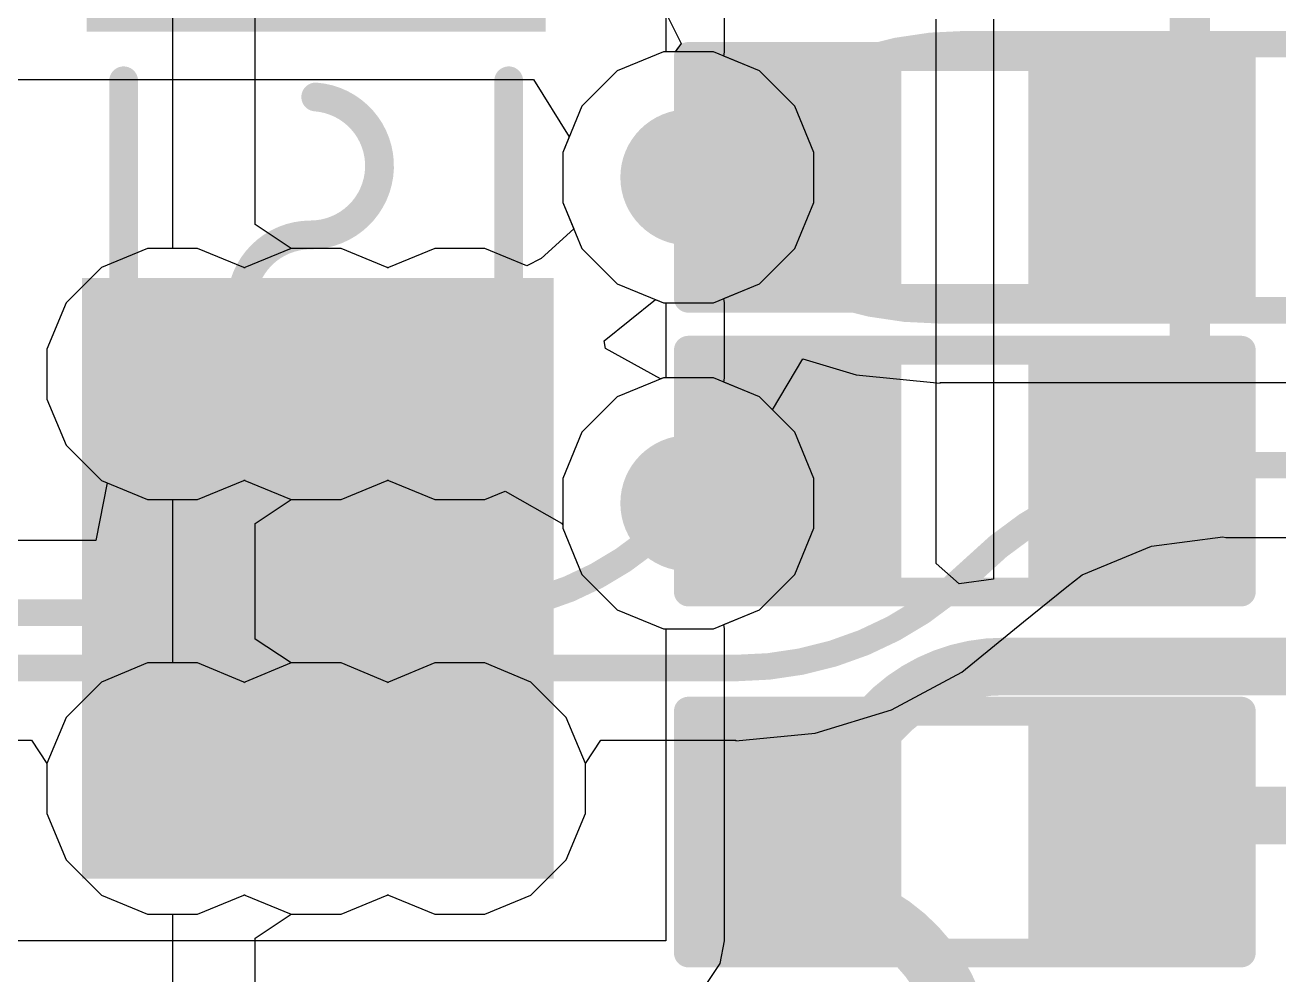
# Model space of a CAD drawing. Header units: inches. Extents: x -0.01 to 2.44, y -0.01 to 2.26.
# Drawn here: x 0.7094 to 0.9271, y 1.3629 to 1.5279 of the extents above; entities that cross this region are included whole.
import ezdxf

# ---------------------------------------------------------------- set-up
doc = ezdxf.new("R2010")
doc.units = ezdxf.units.IN
doc.header["$MEASUREMENT"] = 0
for name, color, linetype in [('Bottom Layer', 5, 'Continuous'), ('GROUND', 16, 'Continuous'), ('POWER', 76, 'Continuous'), ('SIGNAL1', 90, 'Continuous'), ('SIGNAL2', 156, 'Continuous'), ('Top Layer', 1, 'Continuous'), ('Top Overlay', 2, 'Continuous'), ('Top Paste', 8, 'Continuous'), ('Top Solder', 216, 'Continuous'), ('Via Holes', 16, 'Continuous')]:
    doc.layers.add(name, color=color, linetype=linetype)

# ---------------------------------------------------------------- blocks, each defined once
blk = doc.blocks.new('R___0603_17')
at = {"layer": 'Top Layer'}
for points in [[(-0.015, 0.0175), (-0.015, -0.0175), (-0.045, -0.0175), (-0.045, 0.0175)], [(0.045, 0.0175), (0.045, -0.0175), (0.015, -0.0175), (0.015, 0.0175)]]:
    blk.add_hatch(color=1, dxfattribs=at).paths.add_polyline_path(points)
at = {"layer": 'Top Paste'}
for points in [[(-0.015, 0.0175), (-0.015, -0.0175), (-0.045, -0.0175), (-0.045, 0.0175)], [(0.045, 0.0175), (0.045, -0.0175), (0.015, -0.0175), (0.015, 0.0175)]]:
    blk.add_hatch(color=8, dxfattribs=at).paths.add_polyline_path(points)
at = {"layer": 'Top Solder'}
for points in [[(-0.011, 0.0215), (-0.011, -0.0215), (-0.049, -0.0215), (-0.049, 0.0215)], [(0.049, 0.0215), (0.049, -0.0215), (0.011, -0.0215), (0.011, 0.0215)]]:
    blk.add_hatch(color=216, dxfattribs=at).paths.add_polyline_path(points)
at = {"layer": 'Top Overlay'}
for points in [[(-0.048, 0.021, 0.005, 0.005, 0), (-0.048, -0.021, 0.005, 0.005, 0)], [(-0.048, 0.021, 0.005, 0.005, 0), (0.048, 0.021, 0.005, 0.005, 0)], [(0.048, -0.021, 0.005, 0.005, 0), (0.048, 0.021, 0.005, 0.005, 0)], [(-0.048, -0.021, 0.005, 0.005, 0), (0.048, -0.021, 0.005, 0.005, 0)]]:
    blk.add_lwpolyline(points, format="xyseb", dxfattribs=at)
for points in [[(-0.04925, 0.021, 0.0025, 0.0025, 1), (-0.04675, 0.021, 0.0025, 0.0025, 1)], [(-0.04925, 0.021, 0.0025, 0.0025, 1), (-0.04675, 0.021, 0.0025, 0.0025, 1)], [(0.04675, 0.021, 0.0025, 0.0025, 1), (0.04925, 0.021, 0.0025, 0.0025, 1)], [(0.04675, 0.021, 0.0025, 0.0025, 1), (0.04925, 0.021, 0.0025, 0.0025, 1)], [(-0.04925, -0.021, 0.0025, 0.0025, 1), (-0.04675, -0.021, 0.0025, 0.0025, 1)], [(-0.04925, -0.021, 0.0025, 0.0025, 1), (-0.04675, -0.021, 0.0025, 0.0025, 1)], [(0.04675, -0.021, 0.0025, 0.0025, 1), (0.04925, -0.021, 0.0025, 0.0025, 1)], [(0.04675, -0.021, 0.0025, 0.0025, 1), (0.04925, -0.021, 0.0025, 0.0025, 1)]]:
    blk.add_lwpolyline(points, format="xyseb", close=True, dxfattribs=at)
blk = doc.blocks.new('R___0603_59')
at = {"layer": 'Top Layer'}
for points in [[(-0.015, 0.0175), (-0.015, -0.0175), (-0.045, -0.0175), (-0.045, 0.0175)], [(0.045, 0.0175), (0.045, -0.0175), (0.015, -0.0175), (0.015, 0.0175)]]:
    blk.add_hatch(color=1, dxfattribs=at).paths.add_polyline_path(points)
at = {"layer": 'Top Paste'}
for points in [[(-0.015, 0.0175), (-0.015, -0.0175), (-0.045, -0.0175), (-0.045, 0.0175)], [(0.045, 0.0175), (0.045, -0.0175), (0.015, -0.0175), (0.015, 0.0175)]]:
    blk.add_hatch(color=8, dxfattribs=at).paths.add_polyline_path(points)
at = {"layer": 'Top Solder'}
for points in [[(-0.011, 0.0215), (-0.011, -0.0215), (-0.049, -0.0215), (-0.049, 0.0215)], [(0.049, 0.0215), (0.049, -0.0215), (0.011, -0.0215), (0.011, 0.0215)]]:
    blk.add_hatch(color=216, dxfattribs=at).paths.add_polyline_path(points)
at = {"layer": 'Top Overlay'}
for points in [[(0.048, 0.021, 0.005, 0.005, 0), (-0.048, 0.021, 0.005, 0.005, 0)], [(-0.048, 0.021, 0.005, 0.005, 0), (-0.048, -0.021, 0.005, 0.005, 0)], [(0.048, 0.021, 0.005, 0.005, 0), (0.048, -0.021, 0.005, 0.005, 0)], [(0.048, -0.021, 0.005, 0.005, 0), (-0.048, -0.021, 0.005, 0.005, 0)]]:
    blk.add_lwpolyline(points, format="xyseb", dxfattribs=at)
for points in [[(-0.04925, 0.021, 0.0025, 0.0025, 1), (-0.04675, 0.021, 0.0025, 0.0025, 1)], [(-0.04925, 0.021, 0.0025, 0.0025, 1), (-0.04675, 0.021, 0.0025, 0.0025, 1)], [(0.04675, 0.021, 0.0025, 0.0025, 1), (0.04925, 0.021, 0.0025, 0.0025, 1)], [(0.04675, 0.021, 0.0025, 0.0025, 1), (0.04925, 0.021, 0.0025, 0.0025, 1)], [(-0.04925, -0.021, 0.0025, 0.0025, 1), (-0.04675, -0.021, 0.0025, 0.0025, 1)], [(-0.04925, -0.021, 0.0025, 0.0025, 1), (-0.04675, -0.021, 0.0025, 0.0025, 1)], [(0.04675, -0.021, 0.0025, 0.0025, 1), (0.04925, -0.021, 0.0025, 0.0025, 1)], [(0.04675, -0.021, 0.0025, 0.0025, 1), (0.04925, -0.021, 0.0025, 0.0025, 1)]]:
    blk.add_lwpolyline(points, format="xyseb", close=True, dxfattribs=at)
blk = doc.blocks.new('R___0603_60')
at = {"layer": 'Top Layer'}
for points in [[(-0.015, 0.0175), (-0.015, -0.0175), (-0.045, -0.0175), (-0.045, 0.0175)], [(0.045, 0.0175), (0.045, -0.0175), (0.015, -0.0175), (0.015, 0.0175)]]:
    blk.add_hatch(color=1, dxfattribs=at).paths.add_polyline_path(points)
at = {"layer": 'Top Paste'}
for points in [[(-0.015, 0.0175), (-0.015, -0.0175), (-0.045, -0.0175), (-0.045, 0.0175)], [(0.045, 0.0175), (0.045, -0.0175), (0.015, -0.0175), (0.015, 0.0175)]]:
    blk.add_hatch(color=8, dxfattribs=at).paths.add_polyline_path(points)
at = {"layer": 'Top Solder'}
for points in [[(-0.011, 0.0215), (-0.011, -0.0215), (-0.049, -0.0215), (-0.049, 0.0215)], [(0.049, 0.0215), (0.049, -0.0215), (0.011, -0.0215), (0.011, 0.0215)]]:
    blk.add_hatch(color=216, dxfattribs=at).paths.add_polyline_path(points)
at = {"layer": 'Top Overlay'}
for points in [[(0.048, 0.021, 0.005, 0.005, 0), (-0.048, 0.021, 0.005, 0.005, 0)], [(-0.048, 0.021, 0.005, 0.005, 0), (-0.048, -0.021, 0.005, 0.005, 0)], [(0.048, 0.021, 0.005, 0.005, 0), (0.048, -0.021, 0.005, 0.005, 0)], [(0.048, -0.021, 0.005, 0.005, 0), (-0.048, -0.021, 0.005, 0.005, 0)]]:
    blk.add_lwpolyline(points, format="xyseb", dxfattribs=at)
for points in [[(-0.04925, 0.021, 0.0025, 0.0025, 1), (-0.04675, 0.021, 0.0025, 0.0025, 1)], [(-0.04925, 0.021, 0.0025, 0.0025, 1), (-0.04675, 0.021, 0.0025, 0.0025, 1)], [(0.04675, 0.021, 0.0025, 0.0025, 1), (0.04925, 0.021, 0.0025, 0.0025, 1)], [(0.04675, 0.021, 0.0025, 0.0025, 1), (0.04925, 0.021, 0.0025, 0.0025, 1)], [(-0.04925, -0.021, 0.0025, 0.0025, 1), (-0.04675, -0.021, 0.0025, 0.0025, 1)], [(-0.04925, -0.021, 0.0025, 0.0025, 1), (-0.04675, -0.021, 0.0025, 0.0025, 1)], [(0.04675, -0.021, 0.0025, 0.0025, 1), (0.04925, -0.021, 0.0025, 0.0025, 1)], [(0.04675, -0.021, 0.0025, 0.0025, 1), (0.04925, -0.021, 0.0025, 0.0025, 1)]]:
    blk.add_lwpolyline(points, format="xyseb", close=True, dxfattribs=at)
blk = doc.blocks.new('F____1206__3216_M_______87')
at = {"layer": 'Top Layer'}
for points in [[(-0.08102, 0.03583), (-0.03929, 0.03583), (-0.03929, -0.03583), (-0.08102, -0.03583)], [(0.03929, 0.03583), (0.08102, 0.03583), (0.08102, -0.03583), (0.03929, -0.03583)]]:
    blk.add_hatch(color=1, dxfattribs=at).paths.add_polyline_path(points)
at = {"layer": 'Top Paste'}
for points in [[(-0.08102, 0.03583), (-0.03929, 0.03583), (-0.03929, -0.03583), (-0.08102, -0.03583)], [(0.03929, 0.03583), (0.08102, 0.03583), (0.08102, -0.03583), (0.03929, -0.03583)]]:
    blk.add_hatch(color=8, dxfattribs=at).paths.add_polyline_path(points)
at = {"layer": 'Top Solder'}
for points in [[(-0.08502, 0.03983), (-0.03529, 0.03983), (-0.03529, -0.03983), (-0.08502, -0.03983)], [(0.03529, 0.03983), (0.08502, 0.03983), (0.08502, -0.03983), (0.03529, -0.03983)]]:
    blk.add_hatch(color=216, dxfattribs=at).paths.add_polyline_path(points)
at = {"layer": 'Top Overlay'}
for points in [[(0.02677, 0.03343, 0.005, 0.005, 0), (-0.02677, 0.03343, 0.005, 0.005, 0)], [(-0.02396, -0.00008, 0.005, 0.005, -0.962331), (0, -0.001, 0.005, 0.005, 0)], [(0.024, -0.001, 0.005, 0.005, -1), (0, -0.001, 0.005, 0.005, 0)], [(0.02677, -0.03343, 0.005, 0.005, 0), (-0.02677, -0.03343, 0.005, 0.005, 0)]]:
    blk.add_lwpolyline(points, format="xyseb", dxfattribs=at)
for points in [[(-0.02802, 0.03343, 0.0025, 0.0025, 1), (-0.02552, 0.03343, 0.0025, 0.0025, 1)], [(0.02552, 0.03343, 0.0025, 0.0025, 1), (0.02802, 0.03343, 0.0025, 0.0025, 1)], [(-0.02521, -0.00008, 0.0025, 0.0025, 1), (-0.02271, -0.00008, 0.0025, 0.0025, 1)], [(-0.00125, -0.001, 0.0025, 0.0025, 1), (0.00125, -0.001, 0.0025, 0.0025, 1)], [(-0.00125, -0.001, 0.0025, 0.0025, 1), (0.00125, -0.001, 0.0025, 0.0025, 1)], [(0.02275, -0.001, 0.0025, 0.0025, 1), (0.02525, -0.001, 0.0025, 0.0025, 1)], [(-0.02802, -0.03343, 0.0025, 0.0025, 1), (-0.02552, -0.03343, 0.0025, 0.0025, 1)], [(0.02552, -0.03343, 0.0025, 0.0025, 1), (0.02802, -0.03343, 0.0025, 0.0025, 1)]]:
    blk.add_lwpolyline(points, format="xyseb", close=True, dxfattribs=at)

msp = doc.modelspace()

# ---------------------------------------------------------------- hatches: boundary and pattern name
at = {"layer": 'Bottom Layer'}
h = msp.add_hatch(color=5, dxfattribs=at)
edge = h.paths.add_edge_path()
edge.add_arc((0.82456, 1.50148), 0.01181, 0, 360)
h = msp.add_hatch(color=5, dxfattribs=at)
edge = h.paths.add_edge_path()
edge.add_arc((0.735, 1.46732), 0.01181, 0, 360)
h = msp.add_hatch(color=5, dxfattribs=at)
edge = h.paths.add_edge_path()
edge.add_arc((0.75994, 1.46732), 0.01181, 0, 360)
h = msp.add_hatch(color=5, dxfattribs=at)
edge = h.paths.add_edge_path()
edge.add_arc((0.78487, 1.46732), 0.01181, 0, 360)
h = msp.add_hatch(color=5, dxfattribs=at)
edge = h.paths.add_edge_path()
edge.add_arc((0.82456, 1.44487), 0.01181, 0, 360)
h = msp.add_hatch(color=5, dxfattribs=at)
edge = h.paths.add_edge_path()
edge.add_arc((0.735, 1.39532), 0.01181, 0, 360)
h = msp.add_hatch(color=5, dxfattribs=at)
edge = h.paths.add_edge_path()
edge.add_arc((0.75994, 1.39532), 0.01181, 0, 360)
h = msp.add_hatch(color=5, dxfattribs=at)
edge = h.paths.add_edge_path()
edge.add_arc((0.78487, 1.39532), 0.01181, 0, 360)
at = {"layer": 'GROUND'}
h = msp.add_hatch(color=16, dxfattribs=at)
edge = h.paths.add_edge_path()
edge.add_arc((0.82456, 1.50148), 0.01181, 0, 360)
h = msp.add_hatch(color=16, dxfattribs=at)
edge = h.paths.add_edge_path()
edge.add_arc((0.735, 1.46732), 0.01181, 0, 360)
h = msp.add_hatch(color=16, dxfattribs=at)
edge = h.paths.add_edge_path()
edge.add_arc((0.75994, 1.46732), 0.01181, 0, 360)
h = msp.add_hatch(color=16, dxfattribs=at)
edge = h.paths.add_edge_path()
edge.add_arc((0.78487, 1.46732), 0.01181, 0, 360)
h = msp.add_hatch(color=16, dxfattribs=at)
edge = h.paths.add_edge_path()
edge.add_arc((0.82456, 1.44487), 0.01181, 0, 360)
h = msp.add_hatch(color=16, dxfattribs=at)
edge = h.paths.add_edge_path()
edge.add_arc((0.735, 1.39532), 0.01181, 0, 360)
h = msp.add_hatch(color=16, dxfattribs=at)
edge = h.paths.add_edge_path()
edge.add_arc((0.75994, 1.39532), 0.01181, 0, 360)
h = msp.add_hatch(color=16, dxfattribs=at)
edge = h.paths.add_edge_path()
edge.add_arc((0.78487, 1.39532), 0.01181, 0, 360)
at = {"layer": 'POWER'}
h = msp.add_hatch(color=76, dxfattribs=at)
edge = h.paths.add_edge_path()
edge.add_arc((0.82456, 1.50148), 0.01181, 0, 360)
h = msp.add_hatch(color=76, dxfattribs=at)
edge = h.paths.add_edge_path()
edge.add_arc((0.735, 1.46732), 0.01181, 0, 360)
h = msp.add_hatch(color=76, dxfattribs=at)
edge = h.paths.add_edge_path()
edge.add_arc((0.75994, 1.46732), 0.01181, 0, 360)
h = msp.add_hatch(color=76, dxfattribs=at)
edge = h.paths.add_edge_path()
edge.add_arc((0.78487, 1.46732), 0.01181, 0, 360)
h = msp.add_hatch(color=76, dxfattribs=at)
edge = h.paths.add_edge_path()
edge.add_arc((0.82456, 1.44487), 0.01181, 0, 360)
h = msp.add_hatch(color=76, dxfattribs=at)
edge = h.paths.add_edge_path()
edge.add_arc((0.735, 1.39532), 0.01181, 0, 360)
h = msp.add_hatch(color=76, dxfattribs=at)
edge = h.paths.add_edge_path()
edge.add_arc((0.75994, 1.39532), 0.01181, 0, 360)
h = msp.add_hatch(color=76, dxfattribs=at)
edge = h.paths.add_edge_path()
edge.add_arc((0.78487, 1.39532), 0.01181, 0, 360)
at = {"layer": 'SIGNAL1'}
h = msp.add_hatch(color=90, dxfattribs=at)
edge = h.paths.add_edge_path()
edge.add_arc((0.82456, 1.50148), 0.01181, 0, 360)
h = msp.add_hatch(color=90, dxfattribs=at)
edge = h.paths.add_edge_path()
edge.add_arc((0.735, 1.46732), 0.01181, 0, 360)
h = msp.add_hatch(color=90, dxfattribs=at)
edge = h.paths.add_edge_path()
edge.add_arc((0.75994, 1.46732), 0.01181, 0, 360)
h = msp.add_hatch(color=90, dxfattribs=at)
edge = h.paths.add_edge_path()
edge.add_arc((0.78487, 1.46732), 0.01181, 0, 360)
h = msp.add_hatch(color=90, dxfattribs=at)
edge = h.paths.add_edge_path()
edge.add_arc((0.82456, 1.44487), 0.01181, 0, 360)
h = msp.add_hatch(color=90, dxfattribs=at)
edge = h.paths.add_edge_path()
edge.add_arc((0.735, 1.39532), 0.01181, 0, 360)
h = msp.add_hatch(color=90, dxfattribs=at)
edge = h.paths.add_edge_path()
edge.add_arc((0.75994, 1.39532), 0.01181, 0, 360)
h = msp.add_hatch(color=90, dxfattribs=at)
edge = h.paths.add_edge_path()
edge.add_arc((0.78487, 1.39532), 0.01181, 0, 360)
at = {"layer": 'SIGNAL2'}
h = msp.add_hatch(color=156, dxfattribs=at)
edge = h.paths.add_edge_path()
edge.add_arc((0.82456, 1.50148), 0.01181, 0, 360)
h = msp.add_hatch(color=156, dxfattribs=at)
edge = h.paths.add_edge_path()
edge.add_arc((0.735, 1.46732), 0.01181, 0, 360)
h = msp.add_hatch(color=156, dxfattribs=at)
edge = h.paths.add_edge_path()
edge.add_arc((0.75994, 1.46732), 0.01181, 0, 360)
h = msp.add_hatch(color=156, dxfattribs=at)
edge = h.paths.add_edge_path()
edge.add_arc((0.78487, 1.46732), 0.01181, 0, 360)
h = msp.add_hatch(color=156, dxfattribs=at)
edge = h.paths.add_edge_path()
edge.add_arc((0.82456, 1.44487), 0.01181, 0, 360)
h = msp.add_hatch(color=156, dxfattribs=at)
edge = h.paths.add_edge_path()
edge.add_arc((0.735, 1.39532), 0.01181, 0, 360)
h = msp.add_hatch(color=156, dxfattribs=at)
edge = h.paths.add_edge_path()
edge.add_arc((0.75994, 1.39532), 0.01181, 0, 360)
h = msp.add_hatch(color=156, dxfattribs=at)
edge = h.paths.add_edge_path()
edge.add_arc((0.78487, 1.39532), 0.01181, 0, 360)
at = {"layer": 'Top Layer'}
h = msp.add_hatch(color=1, dxfattribs=at)
edge = h.paths.add_edge_path()
edge.add_arc((0.82456, 1.50148), 0.01181, 0, 360)
msp.add_hatch(color=1, dxfattribs=at).paths.add_polyline_path([(0.71926, 1.37969), (0.80119, 1.37969), (0.80119, 1.48398), (0.71926, 1.48398)])
h = msp.add_hatch(color=1, dxfattribs=at)
edge = h.paths.add_edge_path()
edge.add_arc((0.735, 1.46732), 0.01181, 0, 360)
h = msp.add_hatch(color=1, dxfattribs=at)
edge = h.paths.add_edge_path()
edge.add_arc((0.75994, 1.46732), 0.01181, 0, 360)
h = msp.add_hatch(color=1, dxfattribs=at)
edge = h.paths.add_edge_path()
edge.add_arc((0.78487, 1.46732), 0.01181, 0, 360)
h = msp.add_hatch(color=1, dxfattribs=at)
edge = h.paths.add_edge_path()
edge.add_arc((0.82456, 1.44487), 0.01181, 0, 360)
h = msp.add_hatch(color=1, dxfattribs=at)
edge = h.paths.add_edge_path()
edge.add_arc((0.735, 1.39532), 0.01181, 0, 360)
h = msp.add_hatch(color=1, dxfattribs=at)
edge = h.paths.add_edge_path()
edge.add_arc((0.75994, 1.39532), 0.01181, 0, 360)
h = msp.add_hatch(color=1, dxfattribs=at)
edge = h.paths.add_edge_path()
edge.add_arc((0.78487, 1.39532), 0.01181, 0, 360)
at = {"layer": 'Via Holes'}
h = msp.add_hatch(color=7, dxfattribs=at)
edge = h.paths.add_edge_path()
edge.add_arc((0.82456, 1.50148), 0.00591, 0, 360)
h = msp.add_hatch(color=7, dxfattribs=at)
edge = h.paths.add_edge_path()
edge.add_arc((0.735, 1.46732), 0.00591, 0, 360)
h = msp.add_hatch(color=7, dxfattribs=at)
edge = h.paths.add_edge_path()
edge.add_arc((0.75994, 1.46732), 0.00591, 0, 360)
h = msp.add_hatch(color=7, dxfattribs=at)
edge = h.paths.add_edge_path()
edge.add_arc((0.78487, 1.46732), 0.00591, 0, 360)
h = msp.add_hatch(color=7, dxfattribs=at)
edge = h.paths.add_edge_path()
edge.add_arc((0.82456, 1.44487), 0.00591, 0, 360)
h = msp.add_hatch(color=7, dxfattribs=at)
edge = h.paths.add_edge_path()
edge.add_arc((0.735, 1.39532), 0.00591, 0, 360)
h = msp.add_hatch(color=7, dxfattribs=at)
edge = h.paths.add_edge_path()
edge.add_arc((0.75994, 1.39532), 0.00591, 0, 360)
h = msp.add_hatch(color=7, dxfattribs=at)
edge = h.paths.add_edge_path()
edge.add_arc((0.78487, 1.39532), 0.00591, 0, 360)

# ---------------------------------------------------------------- linework, layer by layer
at = {"layer": 'Bottom Layer'}
for p, q in [((0.82066, 1.57782), (0.82066, 1.52329)), ((0.83085, 1.52329), (0.83085, 1.57782)), ((0.82022, 1.52329), (0.8122, 1.51997)), ((0.82066, 1.52329), (0.82022, 1.52329)), ((0.8307, 1.52254), (0.83085, 1.52329)), ((0.83691, 1.51997), (0.8307, 1.52254)), ((0.8122, 1.51997), (0.80607, 1.51383)), ((0.84305, 1.51383), (0.83691, 1.51997)), ((0.80607, 1.51383), (0.80275, 1.50582)), ((0.84637, 1.50582), (0.84305, 1.51383)), ((0.80275, 1.50582), (0.80275, 1.49714)), ((0.84637, 1.49714), (0.84637, 1.50582)), ((0.80275, 1.49714), (0.80607, 1.48912)), ((0.84305, 1.48912), (0.84637, 1.49714)), ((0.80607, 1.48912), (0.8122, 1.48299)), ((0.83691, 1.48299), (0.84305, 1.48912)), ((0.8122, 1.48299), (0.82022, 1.47967)), ((0.8307, 1.48041), (0.83691, 1.48299)), ((0.83085, 1.47967), (0.8307, 1.48041)), ((0.82022, 1.47967), (0.82066, 1.47967)), ((0.82066, 1.47967), (0.82066, 1.46668)), ((0.83085, 1.46668), (0.83085, 1.47967)), ((0.82022, 1.46668), (0.8122, 1.46336)), ((0.82066, 1.46668), (0.82022, 1.46668)), ((0.8307, 1.46593), (0.83085, 1.46668)), ((0.83691, 1.46336), (0.8307, 1.46593)), ((0.8122, 1.46336), (0.80607, 1.45722)), ((0.84305, 1.45722), (0.83691, 1.46336)), ((0.80607, 1.45722), (0.80275, 1.4492)), ((0.84637, 1.4492), (0.84305, 1.45722)), ((0.80275, 1.4492), (0.80275, 1.44053)), ((0.84637, 1.44053), (0.84637, 1.4492)), ((0.80275, 1.44053), (0.80607, 1.43251)), ((0.84305, 1.43251), (0.84637, 1.44053)), ((0.80607, 1.43251), (0.8122, 1.42638)), ((0.83691, 1.42638), (0.84305, 1.43251)), ((0.8122, 1.42638), (0.82022, 1.42305)), ((0.8307, 1.4238), (0.83691, 1.42638)), ((0.83085, 1.42305), (0.8307, 1.4238)), ((0.82022, 1.42305), (0.82066, 1.42305)), ((0.82066, 1.42305), (0.82066, 1.36884)), ((0.83085, 1.36884), (0.83085, 1.42305)), ((0.82066, 1.36884), (0.68075, 1.36884)), ((0.83008, 1.36494), (0.83085, 1.36884)), ((0.82787, 1.36163), (0.83008, 1.36494))]:
    msp.add_line(p, q, dxfattribs=at)
at = {"layer": 'GROUND'}
for p, q in [((0.82022, 1.52329), (0.8122, 1.51997)), ((0.8289, 1.52329), (0.82022, 1.52329)), ((0.83691, 1.51997), (0.8289, 1.52329)), ((0.8122, 1.51997), (0.80607, 1.51383)), ((0.84305, 1.51383), (0.83691, 1.51997)), ((0.80607, 1.51383), (0.80275, 1.50582)), ((0.84637, 1.50582), (0.84305, 1.51383)), ((0.80275, 1.50582), (0.80275, 1.49714)), ((0.84637, 1.49714), (0.84637, 1.50582)), ((0.80275, 1.49714), (0.80466, 1.49253)), ((0.84305, 1.48912), (0.84637, 1.49714)), ((0.80466, 1.49253), (0.79898, 1.48739)), ((0.73066, 1.48913), (0.72265, 1.48581)), ((0.73934, 1.48913), (0.73066, 1.48913)), ((0.74735, 1.48581), (0.73934, 1.48913)), ((0.7556, 1.48913), (0.74758, 1.48581)), ((0.76428, 1.48913), (0.7556, 1.48913)), ((0.77229, 1.48581), (0.76428, 1.48913)), ((0.78054, 1.48913), (0.77252, 1.48581)), ((0.78921, 1.48913), (0.78054, 1.48913)), ((0.79649, 1.48612), (0.78921, 1.48913)), ((0.83691, 1.48299), (0.84305, 1.48912)), ((0.79898, 1.48739), (0.79649, 1.48612)), ((0.72265, 1.48581), (0.71651, 1.47968)), ((0.74747, 1.4857), (0.74735, 1.48581)), ((0.74758, 1.48581), (0.74747, 1.4857)), ((0.77241, 1.4857), (0.77229, 1.48581)), ((0.77252, 1.48581), (0.77241, 1.4857)), ((0.8289, 1.47967), (0.83691, 1.48299)), ((0.71651, 1.47968), (0.71319, 1.47166)), ((0.80995, 1.4731), (0.81884, 1.48024)), ((0.81884, 1.48024), (0.82022, 1.47967)), ((0.82022, 1.47967), (0.8289, 1.47967)), ((0.71319, 1.47166), (0.71319, 1.46298)), ((0.81018, 1.47178), (0.80995, 1.4731)), ((0.81974, 1.46648), (0.81018, 1.47178)), ((0.82022, 1.46668), (0.81974, 1.46648)), ((0.8289, 1.46668), (0.82022, 1.46668)), ((0.83691, 1.46336), (0.8289, 1.46668)), ((0.71319, 1.46298), (0.71651, 1.45497)), ((0.84305, 1.45722), (0.83691, 1.46336)), ((0.84637, 1.4492), (0.84305, 1.45722)), ((0.71651, 1.45497), (0.72265, 1.44883)), ((0.72265, 1.44883), (0.73066, 1.44551)), ((0.73934, 1.44551), (0.74735, 1.44883)), ((0.74735, 1.44883), (0.74747, 1.44895)), ((0.74747, 1.44895), (0.74758, 1.44883)), ((0.74758, 1.44883), (0.7556, 1.44551)), ((0.76428, 1.44551), (0.77229, 1.44883)), ((0.77229, 1.44883), (0.77241, 1.44895)), ((0.77241, 1.44895), (0.77252, 1.44883)), ((0.77252, 1.44883), (0.78054, 1.44551)), ((0.84637, 1.44053), (0.84637, 1.4492)), ((0.73066, 1.44551), (0.73934, 1.44551)), ((0.7556, 1.44551), (0.76428, 1.44551)), ((0.78054, 1.44551), (0.78921, 1.44551)), ((0.78921, 1.44551), (0.79275, 1.44698)), ((0.79275, 1.44698), (0.80255, 1.4414)), ((0.80255, 1.4414), (0.80275, 1.44112)), ((0.80275, 1.44112), (0.80275, 1.44053)), ((0.80275, 1.44053), (0.80607, 1.43251)), ((0.84305, 1.43251), (0.84637, 1.44053)), ((0.80607, 1.43251), (0.8122, 1.42638)), ((0.83691, 1.42638), (0.84305, 1.43251)), ((0.8122, 1.42638), (0.82022, 1.42305)), ((0.8289, 1.42305), (0.83691, 1.42638)), ((0.82022, 1.42305), (0.8289, 1.42305)), ((0.73066, 1.41713), (0.72265, 1.41381)), ((0.73934, 1.41713), (0.73066, 1.41713)), ((0.74735, 1.41381), (0.73934, 1.41713)), ((0.7556, 1.41713), (0.74758, 1.41381)), ((0.76428, 1.41713), (0.7556, 1.41713)), ((0.77229, 1.41381), (0.76428, 1.41713)), ((0.78054, 1.41713), (0.77252, 1.41381)), ((0.78921, 1.41713), (0.78054, 1.41713)), ((0.79723, 1.41381), (0.78921, 1.41713)), ((0.72265, 1.41381), (0.71651, 1.40767)), ((0.74747, 1.41369), (0.74735, 1.41381)), ((0.74758, 1.41381), (0.74747, 1.41369)), ((0.77241, 1.41369), (0.77229, 1.41381)), ((0.77252, 1.41381), (0.77241, 1.41369)), ((0.80336, 1.40767), (0.79723, 1.41381)), ((0.71651, 1.40767), (0.71319, 1.39965)), ((0.80668, 1.39965), (0.80336, 1.40767)), ((0.71319, 1.39965), (0.71319, 1.39098)), ((0.80668, 1.39098), (0.80668, 1.39965)), ((0.71319, 1.39098), (0.71651, 1.38296)), ((0.80336, 1.38296), (0.80668, 1.39098)), ((0.71651, 1.38296), (0.72265, 1.37682)), ((0.79723, 1.37682), (0.80336, 1.38296)), ((0.72265, 1.37682), (0.73066, 1.3735)), ((0.73934, 1.3735), (0.74735, 1.37682)), ((0.74735, 1.37682), (0.74747, 1.37694)), ((0.74747, 1.37694), (0.74758, 1.37682)), ((0.74758, 1.37682), (0.7556, 1.3735)), ((0.76428, 1.3735), (0.77229, 1.37682)), ((0.77229, 1.37682), (0.77241, 1.37694)), ((0.77241, 1.37694), (0.77252, 1.37682)), ((0.77252, 1.37682), (0.78054, 1.3735)), ((0.78921, 1.3735), (0.79723, 1.37682)), ((0.73066, 1.3735), (0.73934, 1.3735)), ((0.7556, 1.3735), (0.76428, 1.3735)), ((0.78054, 1.3735), (0.78921, 1.3735))]:
    msp.add_line(p, q, dxfattribs=at)
at = {"layer": 'POWER'}
for p, q in [((0.735, 1.60594), (0.735, 1.48913)), ((0.74937, 1.4933), (0.74937, 1.58242)), ((0.82022, 1.52329), (0.8122, 1.51997)), ((0.8289, 1.52329), (0.82022, 1.52329)), ((0.83691, 1.51997), (0.8289, 1.52329)), ((0.8122, 1.51997), (0.80607, 1.51383)), ((0.84305, 1.51383), (0.83691, 1.51997)), ((0.80607, 1.51383), (0.80275, 1.50582)), ((0.84637, 1.50582), (0.84305, 1.51383)), ((0.80275, 1.50582), (0.80275, 1.49714)), ((0.84637, 1.49714), (0.84637, 1.50582)), ((0.80275, 1.49714), (0.80466, 1.49253)), ((0.84305, 1.48912), (0.84637, 1.49714)), ((0.7556, 1.48913), (0.74937, 1.4933)), ((0.80466, 1.49253), (0.79898, 1.48739)), ((0.73066, 1.48913), (0.72265, 1.48581)), ((0.735, 1.48913), (0.73066, 1.48913)), ((0.76428, 1.48913), (0.7556, 1.48913)), ((0.77229, 1.48581), (0.76428, 1.48913)), ((0.78054, 1.48913), (0.77252, 1.48581)), ((0.78921, 1.48913), (0.78054, 1.48913)), ((0.79649, 1.48612), (0.78921, 1.48913)), ((0.83691, 1.48299), (0.84305, 1.48912)), ((0.79898, 1.48739), (0.79649, 1.48612)), ((0.72265, 1.48581), (0.71651, 1.47968)), ((0.77241, 1.4857), (0.77229, 1.48581)), ((0.77252, 1.48581), (0.77241, 1.4857)), ((0.8289, 1.47967), (0.83691, 1.48299)), ((0.71651, 1.47968), (0.71319, 1.47166)), ((0.80995, 1.4731), (0.81884, 1.48024)), ((0.81884, 1.48024), (0.82022, 1.47967)), ((0.82022, 1.47967), (0.8289, 1.47967)), ((0.71319, 1.47166), (0.71319, 1.46298)), ((0.81018, 1.47178), (0.80995, 1.4731)), ((0.81974, 1.46648), (0.81018, 1.47178)), ((0.82022, 1.46668), (0.81974, 1.46648)), ((0.8289, 1.46668), (0.82022, 1.46668)), ((0.83691, 1.46336), (0.8289, 1.46668)), ((0.71319, 1.46298), (0.71651, 1.45497)), ((0.84305, 1.45722), (0.83691, 1.46336)), ((0.84637, 1.4492), (0.84305, 1.45722)), ((0.71651, 1.45497), (0.72265, 1.44883)), ((0.72265, 1.44883), (0.73066, 1.44551)), ((0.76428, 1.44551), (0.77229, 1.44883)), ((0.77229, 1.44883), (0.77241, 1.44895)), ((0.77241, 1.44895), (0.77252, 1.44883)), ((0.77252, 1.44883), (0.78054, 1.44551)), ((0.84637, 1.44053), (0.84637, 1.4492)), ((0.73066, 1.44551), (0.735, 1.44551)), ((0.735, 1.44551), (0.735, 1.41713)), ((0.74937, 1.44135), (0.7556, 1.44551)), ((0.7556, 1.44551), (0.76428, 1.44551)), ((0.78054, 1.44551), (0.78921, 1.44551)), ((0.78921, 1.44551), (0.79275, 1.44698)), ((0.79275, 1.44698), (0.80255, 1.4414)), ((0.74937, 1.42129), (0.74937, 1.44135)), ((0.80255, 1.4414), (0.80275, 1.44112)), ((0.80275, 1.44112), (0.80275, 1.44053)), ((0.80275, 1.44053), (0.80607, 1.43251)), ((0.84305, 1.43251), (0.84637, 1.44053)), ((0.80607, 1.43251), (0.8122, 1.42638)), ((0.83691, 1.42638), (0.84305, 1.43251)), ((0.8122, 1.42638), (0.82022, 1.42305)), ((0.8289, 1.42305), (0.83691, 1.42638)), ((0.82022, 1.42305), (0.8289, 1.42305)), ((0.7556, 1.41713), (0.74937, 1.42129)), ((0.73066, 1.41713), (0.72265, 1.41381)), ((0.735, 1.41713), (0.73066, 1.41713)), ((0.76428, 1.41713), (0.7556, 1.41713)), ((0.77229, 1.41381), (0.76428, 1.41713)), ((0.78054, 1.41713), (0.77252, 1.41381)), ((0.78921, 1.41713), (0.78054, 1.41713)), ((0.79723, 1.41381), (0.78921, 1.41713)), ((0.72265, 1.41381), (0.71651, 1.40767)), ((0.77241, 1.41369), (0.77229, 1.41381)), ((0.77252, 1.41381), (0.77241, 1.41369)), ((0.80336, 1.40767), (0.79723, 1.41381)), ((0.71651, 1.40767), (0.71319, 1.39965)), ((0.80668, 1.39965), (0.80336, 1.40767)), ((0.71319, 1.39965), (0.71319, 1.39098)), ((0.80668, 1.39098), (0.80668, 1.39965)), ((0.71319, 1.39098), (0.71651, 1.38296)), ((0.80336, 1.38296), (0.80668, 1.39098)), ((0.71651, 1.38296), (0.72265, 1.37682)), ((0.79723, 1.37682), (0.80336, 1.38296)), ((0.72265, 1.37682), (0.73066, 1.3735)), ((0.76428, 1.3735), (0.77229, 1.37682)), ((0.77229, 1.37682), (0.77241, 1.37694)), ((0.77241, 1.37694), (0.77252, 1.37682)), ((0.77252, 1.37682), (0.78054, 1.3735)), ((0.78921, 1.3735), (0.79723, 1.37682)), ((0.73066, 1.3735), (0.735, 1.3735)), ((0.735, 1.3735), (0.735, 1.315)), ((0.74937, 1.36934), (0.7556, 1.3735)), ((0.7556, 1.3735), (0.76428, 1.3735)), ((0.78054, 1.3735), (0.78921, 1.3735)), ((0.74937, 1.28326), (0.74937, 1.36934))]:
    msp.add_line(p, q, dxfattribs=at)
at = {"layer": 'SIGNAL1'}
for p, q in [((0.81837, 1.53471), (0.82332, 1.52471)), ((0.82332, 1.52471), (0.82224, 1.52329)), ((0.82022, 1.52329), (0.8122, 1.51997)), ((0.82224, 1.52329), (0.82022, 1.52329)), ((0.8122, 1.51997), (0.80607, 1.51383)), ((0.80607, 1.51383), (0.80275, 1.50582)), ((0.80275, 1.50582), (0.80275, 1.49714)), ((0.80275, 1.49714), (0.80466, 1.49253)), ((0.80466, 1.49253), (0.79898, 1.48739)), ((0.73066, 1.48913), (0.72265, 1.48581)), ((0.73934, 1.48913), (0.73066, 1.48913)), ((0.74735, 1.48581), (0.73934, 1.48913)), ((0.7556, 1.48913), (0.74758, 1.48581)), ((0.76428, 1.48913), (0.7556, 1.48913)), ((0.77229, 1.48581), (0.76428, 1.48913)), ((0.78054, 1.48913), (0.77252, 1.48581)), ((0.78921, 1.48913), (0.78054, 1.48913)), ((0.79649, 1.48612), (0.78921, 1.48913)), ((0.79898, 1.48739), (0.79649, 1.48612)), ((0.72265, 1.48581), (0.71651, 1.47968)), ((0.74747, 1.4857), (0.74735, 1.48581)), ((0.74758, 1.48581), (0.74747, 1.4857)), ((0.77241, 1.4857), (0.77229, 1.48581)), ((0.77252, 1.48581), (0.77241, 1.4857)), ((0.71651, 1.47968), (0.71319, 1.47166)), ((0.71319, 1.47166), (0.71319, 1.46298)), ((0.71319, 1.46298), (0.71651, 1.45497)), ((0.71651, 1.45497), (0.72265, 1.44883)), ((0.72366, 1.44841), (0.72167, 1.43841)), ((0.72265, 1.44883), (0.72366, 1.44841)), ((0.90495, 1.43741), (0.91736, 1.43904)), ((0.91736, 1.43904), (0.91786, 1.43894)), ((0.72167, 1.43841), (0.63193, 1.43841)), ((0.89291, 1.43242), (0.90495, 1.43741)), ((0.91786, 1.43894), (0.94627, 1.43894)), ((0.88277, 1.4243), (0.89025, 1.43038)), ((0.89025, 1.43038), (0.89291, 1.43242)), ((0.87206, 1.41551), (0.88277, 1.4243)), ((0.88277, 1.4243), (0.88277, 1.4243)), ((0.85984, 1.40898), (0.87206, 1.41551)), ((0.84658, 1.40496), (0.85984, 1.40898)), ((0.83279, 1.4036), (0.84658, 1.40496)), ((0.63193, 1.4037), (0.71049, 1.4037)), ((0.71049, 1.4037), (0.71319, 1.39965)), ((0.80668, 1.39965), (0.80939, 1.4037)), ((0.80939, 1.4037), (0.83279, 1.4037)), ((0.83279, 1.4037), (0.83279, 1.4036)), ((0.71319, 1.39965), (0.71319, 1.39098)), ((0.80668, 1.39098), (0.80668, 1.39965)), ((0.71319, 1.39098), (0.71651, 1.38296)), ((0.80336, 1.38296), (0.80668, 1.39098)), ((0.71651, 1.38296), (0.72265, 1.37682)), ((0.79723, 1.37682), (0.80336, 1.38296)), ((0.72265, 1.37682), (0.73066, 1.3735)), ((0.73934, 1.3735), (0.74735, 1.37682)), ((0.74735, 1.37682), (0.74747, 1.37694)), ((0.74747, 1.37694), (0.74758, 1.37682)), ((0.74758, 1.37682), (0.7556, 1.3735)), ((0.76428, 1.3735), (0.77229, 1.37682)), ((0.77229, 1.37682), (0.77241, 1.37694)), ((0.77241, 1.37694), (0.77252, 1.37682)), ((0.77252, 1.37682), (0.78054, 1.3735)), ((0.78921, 1.3735), (0.79723, 1.37682)), ((0.73066, 1.3735), (0.73934, 1.3735)), ((0.7556, 1.3735), (0.76428, 1.3735)), ((0.78054, 1.3735), (0.78921, 1.3735))]:
    msp.add_line(p, q, dxfattribs=at)
for points in [[(0.83012, 1.50703, 0.00461, 0.00461, -0.198912), (0.87256, 1.52461, 0.00461, 0.00461, 0)], [(0.87256, 1.52461, 0.00461, 0.00461, 0), (1.10333, 1.52461, 0.00461, 0.00461, 0)], [(0.82456, 1.50148, 0.00461, 0.00461, 0), (0.83012, 1.50703, 0.00461, 0.00461, 0)], [(0.87382, 1.43325, 0.00461, 0.00461, -0.198912), (0.91786, 1.45149, 0.00461, 0.00461, 0)], [(0.91786, 1.45149, 0.00461, 0.00461, 0), (1.03241, 1.45149, 0.00461, 0.00461, 0)], [(0.82147, 1.44177, 0.00461, 0.00461, 0), (0.82456, 1.44487, 0.00461, 0.00461, 0)], [(0.82147, 1.44177, 0.00461, 0.00461, -0.198912), (0.78305, 1.42586, 0.00461, 0.00461, 0)], [(0.87382, 1.43325, 0.00461, 0.00461, -0.198912), (0.83279, 1.41625, 0.00461, 0.00461, 0)], [(0.61012, 1.42586, 0.00461, 0.00461, 0), (0.78305, 1.42586, 0.00461, 0.00461, 0)], [(0.61012, 1.41625, 0.00461, 0.00461, 0), (0.83279, 1.41625, 0.00461, 0.00461, 0)]]:
    msp.add_lwpolyline(points, format="xyseb", dxfattribs=at)
for points in [[(0.87141, 1.52461, 0.00231, 0.00231, 1), (0.87371, 1.52461, 0.00231, 0.00231, 1)], [(0.87141, 1.52461, 0.00231, 0.00231, 1), (0.87371, 1.52461, 0.00231, 0.00231, 1)], [(0.82896, 1.50703, 0.00231, 0.00231, 1), (0.83127, 1.50703, 0.00231, 0.00231, 1)], [(0.82896, 1.50703, 0.00231, 0.00231, 1), (0.83127, 1.50703, 0.00231, 0.00231, 1)], [(0.82341, 1.50148, 0.00231, 0.00231, 1), (0.82571, 1.50148, 0.00231, 0.00231, 1)], [(0.91671, 1.45149, 0.00231, 0.00231, 1), (0.91902, 1.45149, 0.00231, 0.00231, 1)], [(0.91671, 1.45149, 0.00231, 0.00231, 1), (0.91902, 1.45149, 0.00231, 0.00231, 1)], [(0.82341, 1.44487, 0.00231, 0.00231, 1), (0.82571, 1.44487, 0.00231, 0.00231, 1)], [(0.82031, 1.44177, 0.00231, 0.00231, 1), (0.82262, 1.44177, 0.00231, 0.00231, 1)], [(0.82031, 1.44177, 0.00231, 0.00231, 1), (0.82262, 1.44177, 0.00231, 0.00231, 1)], [(0.87267, 1.43325, 0.00231, 0.00231, 1), (0.87498, 1.43325, 0.00231, 0.00231, 1)], [(0.87267, 1.43325, 0.00231, 0.00231, 1), (0.87498, 1.43325, 0.00231, 0.00231, 1)], [(0.7819, 1.42586, 0.00231, 0.00231, 1), (0.7842, 1.42586, 0.00231, 0.00231, 1)], [(0.7819, 1.42586, 0.00231, 0.00231, 1), (0.7842, 1.42586, 0.00231, 0.00231, 1)], [(0.83163, 1.41625, 0.00231, 0.00231, 1), (0.83394, 1.41625, 0.00231, 0.00231, 1)], [(0.83163, 1.41625, 0.00231, 0.00231, 1), (0.83394, 1.41625, 0.00231, 0.00231, 1)]]:
    msp.add_lwpolyline(points, format="xyseb", close=True, dxfattribs=at)
at = {"layer": 'SIGNAL2'}
for p, q in [((0.45343, 1.5185), (0.79767, 1.5185)), ((0.79767, 1.5185), (0.80386, 1.5085)), ((0.80386, 1.5085), (0.80275, 1.50582)), ((0.80275, 1.50582), (0.80275, 1.49714)), ((0.80275, 1.49714), (0.80466, 1.49253)), ((0.80466, 1.49253), (0.79898, 1.48739)), ((0.73066, 1.48913), (0.72265, 1.48581)), ((0.73934, 1.48913), (0.73066, 1.48913)), ((0.74735, 1.48581), (0.73934, 1.48913)), ((0.7556, 1.48913), (0.74758, 1.48581)), ((0.76428, 1.48913), (0.7556, 1.48913)), ((0.77229, 1.48581), (0.76428, 1.48913)), ((0.78054, 1.48913), (0.77252, 1.48581)), ((0.78921, 1.48913), (0.78054, 1.48913)), ((0.79649, 1.48612), (0.78921, 1.48913)), ((0.79898, 1.48739), (0.79649, 1.48612)), ((0.72265, 1.48581), (0.71651, 1.47968)), ((0.74747, 1.4857), (0.74735, 1.48581)), ((0.74758, 1.48581), (0.74747, 1.4857)), ((0.77241, 1.4857), (0.77229, 1.48581)), ((0.77252, 1.48581), (0.77241, 1.4857)), ((0.71651, 1.47968), (0.71319, 1.47166)), ((0.71319, 1.47166), (0.71319, 1.46298)), ((0.83916, 1.46111), (0.84446, 1.46996)), ((0.84446, 1.46996), (0.85372, 1.46715)), ((0.85372, 1.46715), (0.86825, 1.46571)), ((0.86825, 1.46571), (0.86825, 1.46583)), ((0.86825, 1.46583), (1.00392, 1.46583)), ((0.71319, 1.46298), (0.71651, 1.45497)), ((0.84305, 1.45722), (0.83916, 1.46111)), ((0.84637, 1.4492), (0.84305, 1.45722)), ((0.71651, 1.45497), (0.72265, 1.44883)), ((0.72265, 1.44883), (0.73066, 1.44551)), ((0.73934, 1.44551), (0.74735, 1.44883)), ((0.74735, 1.44883), (0.74747, 1.44895)), ((0.74747, 1.44895), (0.74758, 1.44883)), ((0.74758, 1.44883), (0.7556, 1.44551)), ((0.76428, 1.44551), (0.77229, 1.44883)), ((0.77229, 1.44883), (0.77241, 1.44895)), ((0.77241, 1.44895), (0.77252, 1.44883)), ((0.77252, 1.44883), (0.78054, 1.44551)), ((0.84637, 1.44053), (0.84637, 1.4492)), ((0.73066, 1.44551), (0.73934, 1.44551)), ((0.7556, 1.44551), (0.76428, 1.44551)), ((0.78054, 1.44551), (0.78921, 1.44551)), ((0.78921, 1.44551), (0.79275, 1.44698)), ((0.79275, 1.44698), (0.80255, 1.4414)), ((0.80255, 1.4414), (0.80275, 1.44112)), ((0.80275, 1.44112), (0.80275, 1.44053)), ((0.80275, 1.44053), (0.80607, 1.43251)), ((0.84305, 1.43251), (0.84637, 1.44053)), ((0.80607, 1.43251), (0.8122, 1.42638)), ((0.83691, 1.42638), (0.84305, 1.43251)), ((0.8122, 1.42638), (0.82022, 1.42305)), ((0.8289, 1.42305), (0.83691, 1.42638)), ((0.82022, 1.42305), (0.8289, 1.42305)), ((0.73066, 1.41713), (0.72265, 1.41381)), ((0.73934, 1.41713), (0.73066, 1.41713)), ((0.74735, 1.41381), (0.73934, 1.41713)), ((0.7556, 1.41713), (0.74758, 1.41381)), ((0.76428, 1.41713), (0.7556, 1.41713)), ((0.77229, 1.41381), (0.76428, 1.41713)), ((0.78054, 1.41713), (0.77252, 1.41381)), ((0.78921, 1.41713), (0.78054, 1.41713)), ((0.79723, 1.41381), (0.78921, 1.41713)), ((0.72265, 1.41381), (0.71651, 1.40767)), ((0.74747, 1.41369), (0.74735, 1.41381)), ((0.74758, 1.41381), (0.74747, 1.41369)), ((0.77241, 1.41369), (0.77229, 1.41381)), ((0.77252, 1.41381), (0.77241, 1.41369)), ((0.80336, 1.40767), (0.79723, 1.41381)), ((0.71651, 1.40767), (0.71319, 1.39965)), ((0.80668, 1.39965), (0.80336, 1.40767)), ((0.71319, 1.39965), (0.71319, 1.39098)), ((0.80668, 1.39098), (0.80668, 1.39965)), ((0.71319, 1.39098), (0.71651, 1.38296)), ((0.80336, 1.38296), (0.80668, 1.39098)), ((0.71651, 1.38296), (0.72265, 1.37682)), ((0.79723, 1.37682), (0.80336, 1.38296)), ((0.72265, 1.37682), (0.73066, 1.3735)), ((0.73934, 1.3735), (0.74735, 1.37682)), ((0.74735, 1.37682), (0.74747, 1.37694)), ((0.74747, 1.37694), (0.74758, 1.37682)), ((0.74758, 1.37682), (0.7556, 1.3735)), ((0.76428, 1.3735), (0.77229, 1.37682)), ((0.77229, 1.37682), (0.77241, 1.37694)), ((0.77241, 1.37694), (0.77252, 1.37682)), ((0.77252, 1.37682), (0.78054, 1.3735)), ((0.78921, 1.3735), (0.79723, 1.37682)), ((0.73066, 1.3735), (0.73934, 1.3735)), ((0.7556, 1.3735), (0.76428, 1.3735)), ((0.78054, 1.3735), (0.78921, 1.3735))]:
    msp.add_line(p, q, dxfattribs=at)
for points in [[(0.86825, 1.47838, 0.00461, 0.00461, -0.198912), (0.82456, 1.49648, 0.00461, 0.00461, 0)], [(0.86825, 1.47838, 0.00461, 0.00461, 0), (1.064, 1.47838, 0.00461, 0.00461, 0)]]:
    msp.add_lwpolyline(points, format="xyseb", dxfattribs=at)
for points in [[(0.82341, 1.49648, 0.00231, 0.00231, 1), (0.82571, 1.49648, 0.00231, 0.00231, 1)], [(0.86709, 1.47838, 0.00231, 0.00231, 1), (0.8694, 1.47838, 0.00231, 0.00231, 1)], [(0.86709, 1.47838, 0.00231, 0.00231, 1), (0.8694, 1.47838, 0.00231, 0.00231, 1)]]:
    msp.add_lwpolyline(points, format="xyseb", close=True, dxfattribs=at)
at = {"layer": 'Top Layer'}
for p, q in [((0.86756, 1.47398), (0.86756, 1.52898)), ((0.87756, 1.52898), (0.87756, 1.47398)), ((0.86756, 1.43439), (0.86756, 1.47398)), ((0.87756, 1.47398), (0.87756, 1.43168)), ((0.87156, 1.43089), (0.86756, 1.43439)), ((0.87756, 1.43168), (0.87156, 1.43089))]:
    msp.add_line(p, q, dxfattribs=at)
for points in [[(0.91162, 1.44046, 0.007, 0.007, 0), (0.91162, 1.553, 0.007, 0.007, 0)], [(0.82456, 1.50148, 0.007, 0.007, 0), (0.84256, 1.50148, 0.007, 0.007, 0)], [(0.90256, 1.45046, 0.007, 0.007, 0), (0.91162, 1.45046, 0.007, 0.007, 0)], [(0.85647, 1.40533, 0.01, 0.01, -0.232476), (0.87925, 1.41652, 0.01, 0.01, 0)], [(0.87925, 1.41652, 0.01, 0.01, 0), (0.95964, 1.41652, 0.01, 0.01, 0)], [(0.85256, 1.40026, 0.01, 0.01, 0), (0.85647, 1.40533, 0.01, 0.01, 0)], [(0.85048, 1.38776, 0.01, 0.01, 0), (0.85256, 1.40026, 0.01, 0.01, 0)], [(0.90446, 1.39065, 0.01, 0.01, 0), (0.99028, 1.39065, 0.01, 0.01, 0)], [(0.90256, 1.38776, 0.01, 0.01, 0), (0.90446, 1.38965, 0.01, 0.01, 0)], [(0.84256, 1.38776, 0.01, 0.01, 0), (0.85256, 1.37553, 0.01, 0.01, 0)], [(0.84256, 1.38776, 0.01, 0.01, 0), (0.85048, 1.38776, 0.01, 0.01, 0)], [(0.85256, 1.37553, 0.01, 0.01, -0.317837), (0.87256, 1.34724, 0.01, 0.01, 0)]]:
    msp.add_lwpolyline(points, format="xyseb", dxfattribs=at)
for points in [[(0.82281, 1.50148, 0.0035, 0.0035, 1), (0.82631, 1.50148, 0.0035, 0.0035, 1)], [(0.84081, 1.50148, 0.0035, 0.0035, 1), (0.84431, 1.50148, 0.0035, 0.0035, 1)], [(0.90081, 1.45046, 0.0035, 0.0035, 1), (0.90431, 1.45046, 0.0035, 0.0035, 1)], [(0.90987, 1.45046, 0.0035, 0.0035, 1), (0.91337, 1.45046, 0.0035, 0.0035, 1)], [(0.90987, 1.44046, 0.0035, 0.0035, 1), (0.91337, 1.44046, 0.0035, 0.0035, 1)], [(0.87675, 1.41652, 0.005, 0.005, 1), (0.88175, 1.41652, 0.005, 0.005, 1)], [(0.87675, 1.41652, 0.005, 0.005, 1), (0.88175, 1.41652, 0.005, 0.005, 1)], [(0.85397, 1.40533, 0.005, 0.005, 1), (0.85897, 1.40533, 0.005, 0.005, 1)], [(0.85397, 1.40533, 0.005, 0.005, 1), (0.85897, 1.40533, 0.005, 0.005, 1)], [(0.85006, 1.40026, 0.005, 0.005, 1), (0.85506, 1.40026, 0.005, 0.005, 1)], [(0.85006, 1.40026, 0.005, 0.005, 1), (0.85506, 1.40026, 0.005, 0.005, 1)], [(0.90196, 1.39065, 0.005, 0.005, 1), (0.90696, 1.39065, 0.005, 0.005, 1)], [(0.90196, 1.38965, 0.005, 0.005, 1), (0.90696, 1.38965, 0.005, 0.005, 1)], [(0.84006, 1.38776, 0.005, 0.005, 1), (0.84506, 1.38776, 0.005, 0.005, 1)], [(0.84006, 1.38776, 0.005, 0.005, 1), (0.84506, 1.38776, 0.005, 0.005, 1)], [(0.84798, 1.38776, 0.005, 0.005, 1), (0.85298, 1.38776, 0.005, 0.005, 1)], [(0.84798, 1.38776, 0.005, 0.005, 1), (0.85298, 1.38776, 0.005, 0.005, 1)], [(0.90006, 1.38776, 0.005, 0.005, 1), (0.90506, 1.38776, 0.005, 0.005, 1)], [(0.85006, 1.37553, 0.005, 0.005, 1), (0.85506, 1.37553, 0.005, 0.005, 1)], [(0.85006, 1.37553, 0.005, 0.005, 1), (0.85506, 1.37553, 0.005, 0.005, 1)]]:
    msp.add_lwpolyline(points, format="xyseb", close=True, dxfattribs=at)

# ---------------------------------------------------------------- block references
for name, p, rotation in [('F____1206__3216_M_______87', (0.75994, 1.49148), 270), ('R___0603_60', (0.87256, 1.50148), 180), ('R___0603_59', (0.87256, 1.45046), 180)]:
    msp.add_blockref(name, p, dxfattribs=dict(rotation=rotation))
msp.add_blockref('R___0603_17', (0.87256, 1.38776))

doc.saveas('drawing.dxf')
